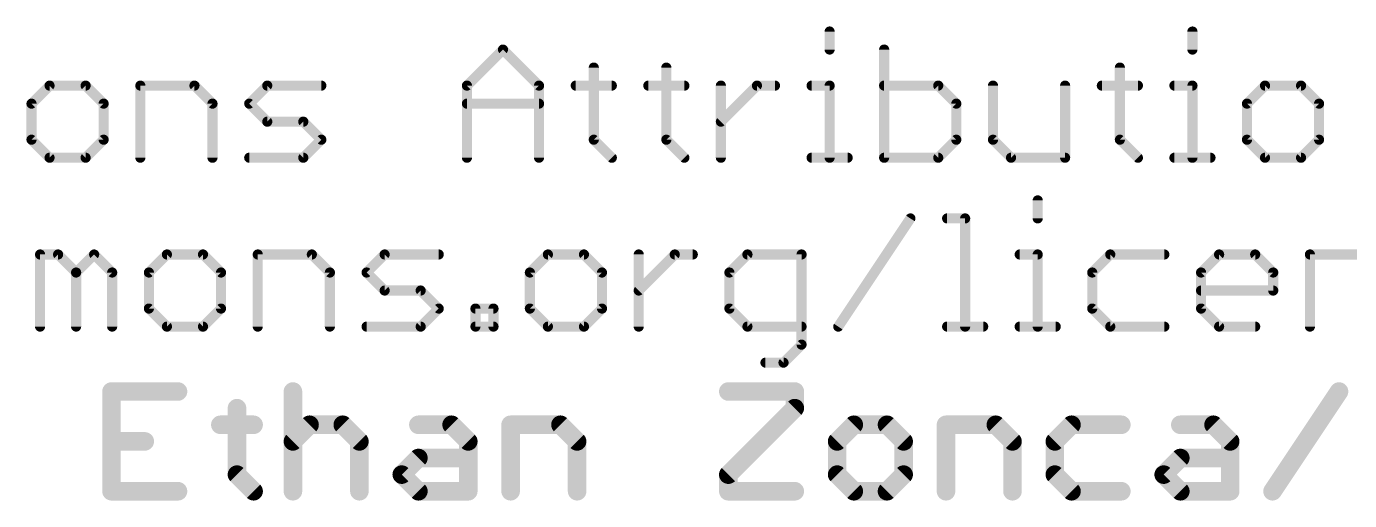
# Model space of a CAD drawing. Extents: x -9 to 98, y -32 to 31.
# Drawn here: x 40.77 to 60.67, y -31.75 to -24.62 of the extents above; entities that cross this region are included whole.
import ezdxf

# ---------------------------------------------------------------- set-up
doc = ezdxf.new("R2010")
doc.units = 0
doc.layers.add('51', color=53, linetype='CONTINUOUS')

msp = doc.modelspace()

# ---------------------------------------------------------------- linework, layer by layer
at = {"layer": '51'}
for points, const_width in [([(52.8507, -24.6956), (52.8507, -24.9668)], 0.1524), ([(58.3079, -24.6956), (58.3079, -24.9668)], 0.1524), ([(47.3952, -25.5091), (47.9376, -24.9668)], 0.1524), ([(47.9376, -24.9668), (48.4799, -25.5091)], 0.1524), ([(53.671, -24.9668), (53.671, -26.5938)], 0.1524), ([(49.3036, -25.238), (49.3036, -26.3226)], 0.1524), ([(50.395, -25.238), (50.395, -26.3226)], 0.1524), ([(57.2165, -25.238), (57.2165, -26.3226)], 0.1524), ([(41.1178, -25.5091), (40.8466, -25.7803)], 0.1524), ([(41.6601, -25.5091), (41.1178, -25.5091)], 0.1524), ([(41.9313, -25.7803), (41.6601, -25.5091)], 0.1524), ([(42.4838, -26.5938), (42.4838, -25.5091)], 0.1524), ([(42.4838, -25.5091), (43.2973, -25.5091)], 0.1524), ([(43.2973, -25.5091), (43.5684, -25.7803)], 0.1524), ([(44.1209, -25.7803), (44.3921, -25.5091)], 0.1524), ([(44.3921, -25.5091), (45.2056, -25.5091)], 0.1524), ([(47.3952, -26.5938), (47.3952, -25.5091)], 0.1524), ([(48.4799, -25.5091), (48.4799, -26.5938)], 0.1524), ([(49.0324, -25.5091), (49.5747, -25.5091)], 0.1524), ([(50.1238, -25.5091), (50.6662, -25.5091)], 0.1524), ([(51.2153, -26.5938), (51.2153, -25.5091)], 0.1524), ([(51.2153, -26.0515), (51.7576, -25.5091)], 0.1524), ([(51.7576, -25.5091), (52.0288, -25.5091)], 0.1524), ([(52.5796, -25.5091), (52.8507, -25.5091)], 0.1524), ([(52.8507, -25.5091), (52.8507, -26.5938)], 0.1524), ([(54.4845, -25.5091), (53.671, -25.5091)], 0.1524), ([(54.7557, -25.7803), (54.4845, -25.5091)], 0.1524), ([(55.3082, -25.5091), (55.3082, -26.3226)], 0.1524), ([(56.3928, -26.5938), (56.3928, -25.5091)], 0.1524), ([(56.9453, -25.5091), (57.4876, -25.5091)], 0.1524), ([(58.0367, -25.5091), (58.3079, -25.5091)], 0.1524), ([(58.3079, -25.5091), (58.3079, -26.5938)], 0.1524), ([(59.3993, -25.5091), (59.1282, -25.7803)], 0.1524), ([(59.9417, -25.5091), (59.3993, -25.5091)], 0.1524), ([(60.2128, -25.7803), (59.9417, -25.5091)], 0.1524), ([(40.8466, -25.7803), (40.8466, -26.3226)], 0.1524), ([(41.9313, -26.3226), (41.9313, -25.7803)], 0.1524), ([(43.5684, -25.7803), (43.5684, -26.5938)], 0.1524), ([(44.3921, -26.0515), (44.1209, -25.7803)], 0.1524), ([(47.3952, -25.7803), (48.4799, -25.7803)], 0.1524), ([(54.7557, -26.3226), (54.7557, -25.7803)], 0.1524), ([(59.1282, -25.7803), (59.1282, -26.3226)], 0.1524), ([(60.2128, -26.3226), (60.2128, -25.7803)], 0.1524), ([(44.9344, -26.0515), (44.3921, -26.0515)], 0.1524), ([(45.2056, -26.3226), (44.9344, -26.0515)], 0.1524), ([(40.8466, -26.3226), (41.1178, -26.5938)], 0.1524), ([(41.6601, -26.5938), (41.9313, -26.3226)], 0.1524), ([(44.9344, -26.5938), (45.2056, -26.3226)], 0.1524), ([(49.3036, -26.3226), (49.5747, -26.5938)], 0.1524), ([(50.395, -26.3226), (50.6662, -26.5938)], 0.1524), ([(54.4845, -26.5938), (54.7557, -26.3226)], 0.1524), ([(55.3082, -26.3226), (55.5793, -26.5938)], 0.1524), ([(57.2165, -26.3226), (57.4876, -26.5938)], 0.1524), ([(59.1282, -26.3226), (59.3993, -26.5938)], 0.1524), ([(59.9417, -26.5938), (60.2128, -26.3226)], 0.1524), ([(41.1178, -26.5938), (41.6601, -26.5938)], 0.1524), ([(44.1209, -26.5938), (44.9344, -26.5938)], 0.1524), ([(52.5796, -26.5938), (53.1219, -26.5938)], 0.1524), ([(53.671, -26.5938), (54.4845, -26.5938)], 0.1524), ([(55.5793, -26.5938), (56.3928, -26.5938)], 0.1524), ([(58.0367, -26.5938), (58.5791, -26.5938)], 0.1524), ([(59.3993, -26.5938), (59.9417, -26.5938)], 0.1524), ([(55.9806, -27.2356), (55.9806, -27.5068)], 0.1524), ([(52.9808, -29.1338), (54.0655, -27.5068)], 0.1524), ([(54.618, -27.5068), (54.8891, -27.5068)], 0.1524), ([(54.8891, -27.5068), (54.8891, -29.1338)], 0.1524), ([(40.975, -29.1338), (40.975, -28.0491)], 0.1524), ([(40.975, -28.0491), (41.2462, -28.0491)], 0.1524), ([(41.2462, -28.0491), (41.5173, -28.3203)], 0.1524), ([(41.5173, -28.3203), (41.7885, -28.0491)], 0.1524), ([(41.7885, -28.0491), (42.0597, -28.3203)], 0.1524), ([(42.8833, -28.0491), (42.6122, -28.3203)], 0.1524), ([(43.4257, -28.0491), (42.8833, -28.0491)], 0.1524), ([(43.6968, -28.3203), (43.4257, -28.0491)], 0.1524), ([(44.2493, -29.1338), (44.2493, -28.0491)], 0.1524), ([(44.2493, -28.0491), (45.0628, -28.0491)], 0.1524), ([(45.0628, -28.0491), (45.334, -28.3203)], 0.1524), ([(45.8865, -28.3203), (46.1576, -28.0491)], 0.1524), ([(46.1576, -28.0491), (46.9711, -28.0491)], 0.1524), ([(48.6134, -28.0491), (48.3422, -28.3203)], 0.1524), ([(49.1557, -28.0491), (48.6134, -28.0491)], 0.1524), ([(49.4269, -28.3203), (49.1557, -28.0491)], 0.1524), ([(49.9794, -29.1338), (49.9794, -28.0491)], 0.1524), ([(49.9794, -28.5915), (50.5217, -28.0491)], 0.1524), ([(50.5217, -28.0491), (50.7929, -28.0491)], 0.1524), ([(51.6148, -28.0491), (51.3437, -28.3203)], 0.1524), ([(52.4283, -28.0491), (51.6148, -28.0491)], 0.1524), ([(52.4283, -29.405), (52.4283, -28.0491)], 0.1524), ([(55.7094, -28.0491), (55.9806, -28.0491)], 0.1524), ([(55.9806, -28.0491), (55.9806, -29.1338)], 0.1524), ([(57.072, -28.0491), (56.8009, -28.3203)], 0.1524), ([(57.8855, -28.0491), (57.072, -28.0491)], 0.1524), ([(58.438, -28.3203), (58.7092, -28.0491)], 0.1524), ([(58.7092, -28.0491), (59.2515, -28.0491)], 0.1524), ([(59.2515, -28.0491), (59.5227, -28.3203)], 0.1524), ([(60.0752, -29.1338), (60.0752, -28.0491)], 0.1524), ([(60.0752, -28.0491), (60.8887, -28.0491)], 0.1524), ([(41.5173, -28.3203), (41.5173, -29.1338)], 0.1524), ([(42.0597, -28.3203), (42.0597, -29.1338)], 0.1524), ([(42.6122, -28.3203), (42.6122, -28.8626)], 0.1524), ([(43.6968, -28.8626), (43.6968, -28.3203)], 0.1524), ([(45.334, -28.3203), (45.334, -29.1338)], 0.1524), ([(46.1576, -28.5915), (45.8865, -28.3203)], 0.1524), ([(48.3422, -28.3203), (48.3422, -28.8626)], 0.1524), ([(49.4269, -28.8626), (49.4269, -28.3203)], 0.1524), ([(51.3437, -28.3203), (51.3437, -28.8626)], 0.1524), ([(56.8009, -28.3203), (56.8009, -28.8626)], 0.1524), ([(58.438, -28.8626), (58.438, -28.3203)], 0.1524), ([(59.5227, -28.3203), (59.5227, -28.5915)], 0.1524), ([(46.7, -28.5915), (46.1576, -28.5915)], 0.1524), ([(46.9711, -28.8626), (46.7, -28.5915)], 0.1524), ([(59.5227, -28.5915), (58.438, -28.5915)], 0.1524), ([(42.6122, -28.8626), (42.8833, -29.1338)], 0.1524), ([(43.4257, -29.1338), (43.6968, -28.8626)], 0.1524), ([(46.7, -29.1338), (46.9711, -28.8626)], 0.1524), ([(47.5236, -29.1338), (47.5236, -28.8626)], 0.1524), ([(47.5236, -28.8626), (47.7948, -28.8626)], 0.1524), ([(47.7948, -28.8626), (47.7948, -29.1338)], 0.1524), ([(48.3422, -28.8626), (48.6134, -29.1338)], 0.1524), ([(49.1557, -29.1338), (49.4269, -28.8626)], 0.1524), ([(51.3437, -28.8626), (51.6148, -29.1338)], 0.1524), ([(56.8009, -28.8626), (57.072, -29.1338)], 0.1524), ([(58.7092, -29.1338), (58.438, -28.8626)], 0.1524), ([(42.8833, -29.1338), (43.4257, -29.1338)], 0.1524), ([(45.8865, -29.1338), (46.7, -29.1338)], 0.1524), ([(47.7948, -29.1338), (47.5236, -29.1338)], 0.1524), ([(48.6134, -29.1338), (49.1557, -29.1338)], 0.1524), ([(51.6148, -29.1338), (52.4283, -29.1338)], 0.1524), ([(54.618, -29.1338), (55.1603, -29.1338)], 0.1524), ([(55.7094, -29.1338), (56.2517, -29.1338)], 0.1524), ([(57.072, -29.1338), (57.8855, -29.1338)], 0.1524), ([(59.2515, -29.1338), (58.7092, -29.1338)], 0.1524), ([(52.1572, -29.6761), (52.4283, -29.405)], 0.1524), ([(51.886, -29.6761), (52.1572, -29.6761)], 0.1524), ([(43.0496, -30.1104), (42.0497, -30.1104)], 0.2794), ([(42.0497, -30.1104), (42.0497, -31.6103)], 0.2794), ([(44.7783, -30.1104), (44.7783, -31.6103)], 0.2794), ([(51.3269, -30.1104), (52.3268, -30.1104)], 0.2794), ([(52.3268, -30.1104), (52.3268, -30.3604)], 0.2794), ([(59.5127, -31.6103), (60.5126, -30.1104)], 0.2794), ([(43.9368, -30.3604), (43.9368, -31.3603)], 0.2794), ([(52.3268, -30.3604), (51.3269, -31.3603)], 0.2794), ([(43.6869, -30.6104), (44.1868, -30.6104)], 0.2794), ([(44.7783, -30.8604), (45.0283, -30.6104)], 0.2794), ([(45.0283, -30.6104), (45.5282, -30.6104)], 0.2794), ([(45.5282, -30.6104), (45.7782, -30.8604)], 0.2794), ([(46.6654, -30.6104), (47.1654, -30.6104)], 0.2794), ([(47.1654, -30.6104), (47.4154, -30.8604)], 0.2794), ([(48.0526, -31.6103), (48.0526, -30.6104)], 0.2794), ([(48.0526, -30.6104), (48.8025, -30.6104)], 0.2794), ([(48.8025, -30.6104), (49.0525, -30.8604)], 0.2794), ([(53.2141, -30.6104), (52.9641, -30.8604)], 0.2794), ([(53.714, -30.6104), (53.2141, -30.6104)], 0.2794), ([(53.964, -30.8604), (53.714, -30.6104)], 0.2794), ([(54.6012, -31.6103), (54.6012, -30.6104)], 0.2794), ([(54.6012, -30.6104), (55.3512, -30.6104)], 0.2794), ([(55.3512, -30.6104), (55.6012, -30.8604)], 0.2794), ([(56.4884, -30.6104), (56.2384, -30.8604)], 0.2794), ([(57.2383, -30.6104), (56.4884, -30.6104)], 0.2794), ([(58.1255, -30.6104), (58.6255, -30.6104)], 0.2794), ([(58.6255, -30.6104), (58.8755, -30.8604)], 0.2794), ([(42.0497, -30.8604), (42.5497, -30.8604)], 0.2794), ([(45.7782, -30.8604), (45.7782, -31.6103)], 0.2794), ([(47.4154, -30.8604), (47.4154, -31.6103)], 0.2794), ([(49.0525, -30.8604), (49.0525, -31.6103)], 0.2794), ([(52.9641, -30.8604), (52.9641, -31.3603)], 0.2794), ([(53.964, -31.3603), (53.964, -30.8604)], 0.2794), ([(55.6012, -30.8604), (55.6012, -31.6103)], 0.2794), ([(56.2384, -30.8604), (56.2384, -31.3603)], 0.2794), ([(58.8755, -30.8604), (58.8755, -31.6103)], 0.2794), ([(46.4154, -31.3603), (46.6654, -31.1103)], 0.2794), ([(46.6654, -31.1103), (47.4154, -31.1103)], 0.2794), ([(57.8755, -31.3603), (58.1255, -31.1103)], 0.2794), ([(58.1255, -31.1103), (58.8755, -31.1103)], 0.2794), ([(43.9368, -31.3603), (44.1868, -31.6103)], 0.2794), ([(46.6654, -31.6103), (46.4154, -31.3603)], 0.2794), ([(51.3269, -31.3603), (51.3269, -31.6103)], 0.2794), ([(52.9641, -31.3603), (53.2141, -31.6103)], 0.2794), ([(53.714, -31.6103), (53.964, -31.3603)], 0.2794), ([(56.2384, -31.3603), (56.4884, -31.6103)], 0.2794), ([(58.1255, -31.6103), (57.8755, -31.3603)], 0.2794), ([(42.0497, -31.6103), (43.0496, -31.6103)], 0.2794), ([(47.4154, -31.6103), (46.6654, -31.6103)], 0.2794), ([(51.3269, -31.6103), (52.3268, -31.6103)], 0.2794), ([(53.2141, -31.6103), (53.714, -31.6103)], 0.2794), ([(56.4884, -31.6103), (57.2383, -31.6103)], 0.2794), ([(58.8755, -31.6103), (58.1255, -31.6103)], 0.2794)]:
    msp.add_lwpolyline(points, dxfattribs=dict(at, const_width=const_width))
for points, const_width in [([(52.8888, -24.6956, 1), (52.8126, -24.6956)], 0.0762), ([(58.346, -24.6956, 1), (58.2698, -24.6956)], 0.0762), ([(47.9645, -24.9399, 1), (47.9106, -24.9938)], 0.0762), ([(47.9645, -24.9938, 1), (47.9106, -24.9399)], 0.0762), ([(52.8126, -24.9668, 1), (52.8888, -24.9668)], 0.0762), ([(53.7091, -24.9668, 1), (53.6329, -24.9668)], 0.0762), ([(58.2698, -24.9668, 1), (58.346, -24.9668)], 0.0762), ([(49.3417, -25.238, 1), (49.2655, -25.238)], 0.0762), ([(50.4331, -25.238, 1), (50.3569, -25.238)], 0.0762), ([(57.2546, -25.238, 1), (57.1784, -25.238)], 0.0762), ([(41.1178, -25.471, 1), (41.1178, -25.5472)], 0.0762), ([(41.1447, -25.5361, 1), (41.0908, -25.4822)], 0.0762), ([(41.687, -25.4822, 1), (41.6332, -25.5361)], 0.0762), ([(41.6601, -25.5472, 1), (41.6601, -25.471)], 0.0762), ([(42.5219, -25.5091, 1), (42.4457, -25.5091)], 0.0762), ([(42.4838, -25.471, 1), (42.4838, -25.5472)], 0.0762), ([(43.3242, -25.4822, 1), (43.2703, -25.5361)], 0.0762), ([(43.2973, -25.5472, 1), (43.2973, -25.471)], 0.0762), ([(44.3921, -25.471, 1), (44.3921, -25.5472)], 0.0762), ([(44.419, -25.5361, 1), (44.3651, -25.4822)], 0.0762), ([(45.2056, -25.5472, 1), (45.2056, -25.471)], 0.0762), ([(47.4333, -25.5091, 1), (47.3571, -25.5091)], 0.0762), ([(47.3683, -25.4822, 1), (47.4222, -25.5361)], 0.0762), ([(48.518, -25.5091, 1), (48.4418, -25.5091)], 0.0762), ([(48.4529, -25.5361, 1), (48.5068, -25.4822)], 0.0762), ([(49.0324, -25.471, 1), (49.0324, -25.5472)], 0.0762), ([(49.5747, -25.5472, 1), (49.5747, -25.471)], 0.0762), ([(50.1238, -25.471, 1), (50.1238, -25.5472)], 0.0762), ([(50.6662, -25.5472, 1), (50.6662, -25.471)], 0.0762), ([(51.2534, -25.5091, 1), (51.1772, -25.5091)], 0.0762), ([(51.7576, -25.471, 1), (51.7576, -25.5472)], 0.0762), ([(51.7845, -25.5361, 1), (51.7306, -25.4822)], 0.0762), ([(52.0288, -25.5472, 1), (52.0288, -25.471)], 0.0762), ([(52.5796, -25.471, 1), (52.5796, -25.5472)], 0.0762), ([(52.8888, -25.5091, 1), (52.8126, -25.5091)], 0.0762), ([(52.8507, -25.5472, 1), (52.8507, -25.471)], 0.0762), ([(53.671, -25.471, 1), (53.671, -25.5472)], 0.0762), ([(54.5114, -25.4822, 1), (54.4575, -25.5361)], 0.0762), ([(54.4845, -25.5472, 1), (54.4845, -25.471)], 0.0762), ([(55.3463, -25.5091, 1), (55.2701, -25.5091)], 0.0762), ([(56.4309, -25.5091, 1), (56.3547, -25.5091)], 0.0762), ([(56.9453, -25.471, 1), (56.9453, -25.5472)], 0.0762), ([(57.4876, -25.5472, 1), (57.4876, -25.471)], 0.0762), ([(58.0367, -25.471, 1), (58.0367, -25.5472)], 0.0762), ([(58.346, -25.5091, 1), (58.2698, -25.5091)], 0.0762), ([(58.3079, -25.5472, 1), (58.3079, -25.471)], 0.0762), ([(59.3993, -25.471, 1), (59.3993, -25.5472)], 0.0762), ([(59.4263, -25.5361, 1), (59.3724, -25.4822)], 0.0762), ([(59.9686, -25.4822, 1), (59.9147, -25.5361)], 0.0762), ([(59.9417, -25.5472, 1), (59.9417, -25.471)], 0.0762), ([(40.8847, -25.7803, 1), (40.8085, -25.7803)], 0.0762), ([(40.8197, -25.7534, 1), (40.8735, -25.8072)], 0.0762), ([(41.9694, -25.7803, 1), (41.8932, -25.7803)], 0.0762), ([(41.9043, -25.8072, 1), (41.9582, -25.7534)], 0.0762), ([(43.6065, -25.7803, 1), (43.5303, -25.7803)], 0.0762), ([(43.5415, -25.8072, 1), (43.5954, -25.7534)], 0.0762), ([(44.1479, -25.7534, 1), (44.094, -25.8072)], 0.0762), ([(44.094, -25.7534, 1), (44.1479, -25.8072)], 0.0762), ([(47.3952, -25.7422, 1), (47.3952, -25.8184)], 0.0762), ([(48.4799, -25.8184, 1), (48.4799, -25.7422)], 0.0762), ([(54.7938, -25.7803, 1), (54.7176, -25.7803)], 0.0762), ([(54.7287, -25.8072, 1), (54.7826, -25.7534)], 0.0762), ([(59.1663, -25.7803, 1), (59.0901, -25.7803)], 0.0762), ([(59.1012, -25.7534, 1), (59.1551, -25.8072)], 0.0762), ([(60.2509, -25.7803, 1), (60.1747, -25.7803)], 0.0762), ([(60.1859, -25.8072, 1), (60.2398, -25.7534)], 0.0762), ([(44.3921, -26.0134, 1), (44.3921, -26.0896)], 0.0762), ([(44.3651, -26.0784, 1), (44.419, -26.0245)], 0.0762), ([(44.9614, -26.0245, 1), (44.9075, -26.0784)], 0.0762), ([(44.9344, -26.0896, 1), (44.9344, -26.0134)], 0.0762), ([(51.1883, -26.0245, 1), (51.2422, -26.0784)], 0.0762), ([(40.8735, -26.2957, 1), (40.8197, -26.3496)], 0.0762), ([(41.9582, -26.3496, 1), (41.9043, -26.2957)], 0.0762), ([(45.2325, -26.3496, 1), (45.1786, -26.2957)], 0.0762), ([(45.1786, -26.3496, 1), (45.2325, -26.2957)], 0.0762), ([(49.3305, -26.2957, 1), (49.2766, -26.3496)], 0.0762), ([(50.4219, -26.2957, 1), (50.368, -26.3496)], 0.0762), ([(54.7826, -26.3496, 1), (54.7287, -26.2957)], 0.0762), ([(55.3351, -26.2957, 1), (55.2812, -26.3496)], 0.0762), ([(57.2434, -26.2957, 1), (57.1895, -26.3496)], 0.0762), ([(59.1551, -26.2957, 1), (59.1012, -26.3496)], 0.0762), ([(60.2398, -26.3496, 1), (60.1859, -26.2957)], 0.0762), ([(40.8085, -26.3226, 1), (40.8847, -26.3226)], 0.0762), ([(41.8932, -26.3226, 1), (41.9694, -26.3226)], 0.0762), ([(49.2655, -26.3226, 1), (49.3417, -26.3226)], 0.0762), ([(50.3569, -26.3226, 1), (50.4331, -26.3226)], 0.0762), ([(54.7176, -26.3226, 1), (54.7938, -26.3226)], 0.0762), ([(55.2701, -26.3226, 1), (55.3463, -26.3226)], 0.0762), ([(57.1784, -26.3226, 1), (57.2546, -26.3226)], 0.0762), ([(59.0901, -26.3226, 1), (59.1663, -26.3226)], 0.0762), ([(60.1747, -26.3226, 1), (60.2509, -26.3226)], 0.0762), ([(41.1178, -26.5557, 1), (41.1178, -26.6319)], 0.0762), ([(41.0908, -26.6207, 1), (41.1447, -26.5669)], 0.0762), ([(41.6332, -26.5669, 1), (41.687, -26.6207)], 0.0762), ([(41.6601, -26.6319, 1), (41.6601, -26.5557)], 0.0762), ([(42.4457, -26.5938, 1), (42.5219, -26.5938)], 0.0762), ([(43.5303, -26.5938, 1), (43.6065, -26.5938)], 0.0762), ([(44.1209, -26.5557, 1), (44.1209, -26.6319)], 0.0762), ([(44.9075, -26.5669, 1), (44.9614, -26.6207)], 0.0762), ([(44.9344, -26.6319, 1), (44.9344, -26.5557)], 0.0762), ([(47.3571, -26.5938, 1), (47.4333, -26.5938)], 0.0762), ([(48.4418, -26.5938, 1), (48.518, -26.5938)], 0.0762), ([(49.5478, -26.6207, 1), (49.6017, -26.5669)], 0.0762), ([(50.6392, -26.6207, 1), (50.6931, -26.5669)], 0.0762), ([(51.1772, -26.5938, 1), (51.2534, -26.5938)], 0.0762), ([(52.5796, -26.5557, 1), (52.5796, -26.6319)], 0.0762), ([(52.8126, -26.5938, 1), (52.8888, -26.5938)], 0.0762), ([(53.1219, -26.6319, 1), (53.1219, -26.5557)], 0.0762), ([(53.671, -26.5557, 1), (53.671, -26.6319)], 0.0762), ([(53.6329, -26.5938, 1), (53.7091, -26.5938)], 0.0762), ([(54.4576, -26.5669, 1), (54.5114, -26.6207)], 0.0762), ([(54.4845, -26.6319, 1), (54.4845, -26.5557)], 0.0762), ([(55.5793, -26.5557, 1), (55.5793, -26.6319)], 0.0762), ([(55.5524, -26.6207, 1), (55.6063, -26.5669)], 0.0762), ([(56.3547, -26.5938, 1), (56.4309, -26.5938)], 0.0762), ([(56.3928, -26.6319, 1), (56.3928, -26.5557)], 0.0762), ([(57.4607, -26.6207, 1), (57.5146, -26.5669)], 0.0762), ([(58.0367, -26.5557, 1), (58.0367, -26.6319)], 0.0762), ([(58.2698, -26.5938, 1), (58.346, -26.5938)], 0.0762), ([(58.5791, -26.6319, 1), (58.5791, -26.5557)], 0.0762), ([(59.3993, -26.5557, 1), (59.3993, -26.6319)], 0.0762), ([(59.3724, -26.6207, 1), (59.4263, -26.5669)], 0.0762), ([(59.9147, -26.5669, 1), (59.9686, -26.6207)], 0.0762), ([(59.9417, -26.6319, 1), (59.9417, -26.5557)], 0.0762), ([(56.0187, -27.2356, 1), (55.9425, -27.2356)], 0.0762), ([(54.0972, -27.5279, 1), (54.0338, -27.4857)], 0.0762), ([(54.618, -27.4687, 1), (54.618, -27.5449)], 0.0762), ([(54.9272, -27.5068, 1), (54.851, -27.5068)], 0.0762), ([(54.8891, -27.5449, 1), (54.8891, -27.4687)], 0.0762), ([(55.9425, -27.5068, 1), (56.0187, -27.5068)], 0.0762), ([(41.0131, -28.0491, 1), (40.9369, -28.0491)], 0.0762), ([(40.975, -28.011, 1), (40.975, -28.0872)], 0.0762), ([(41.2731, -28.0222, 1), (41.2192, -28.0761)], 0.0762), ([(41.2462, -28.0872, 1), (41.2462, -28.011)], 0.0762), ([(41.8154, -28.0222, 1), (41.7616, -28.0761)], 0.0762), ([(41.8154, -28.0761, 1), (41.7616, -28.0222)], 0.0762), ([(42.8833, -28.011, 1), (42.8833, -28.0872)], 0.0762), ([(42.9103, -28.0761, 1), (42.8564, -28.0222)], 0.0762), ([(43.4526, -28.0222, 1), (43.3987, -28.0761)], 0.0762), ([(43.4257, -28.0872, 1), (43.4257, -28.011)], 0.0762), ([(44.2874, -28.0491, 1), (44.2112, -28.0491)], 0.0762), ([(44.2493, -28.011, 1), (44.2493, -28.0872)], 0.0762), ([(45.0898, -28.0222, 1), (45.0359, -28.0761)], 0.0762), ([(45.0628, -28.0872, 1), (45.0628, -28.011)], 0.0762), ([(46.1576, -28.011, 1), (46.1576, -28.0872)], 0.0762), ([(46.1846, -28.0761, 1), (46.1307, -28.0222)], 0.0762), ([(46.9711, -28.0872, 1), (46.9711, -28.011)], 0.0762), ([(48.6134, -28.011, 1), (48.6134, -28.0872)], 0.0762), ([(48.6403, -28.0761, 1), (48.5864, -28.0222)], 0.0762), ([(49.1827, -28.0222, 1), (49.1288, -28.0761)], 0.0762), ([(49.1557, -28.0872, 1), (49.1557, -28.011)], 0.0762), ([(50.0175, -28.0491, 1), (49.9413, -28.0491)], 0.0762), ([(50.5217, -28.011, 1), (50.5217, -28.0872)], 0.0762), ([(50.5486, -28.0761, 1), (50.4948, -28.0222)], 0.0762), ([(50.7929, -28.0872, 1), (50.7929, -28.011)], 0.0762), ([(51.6148, -28.011, 1), (51.6148, -28.0872)], 0.0762), ([(51.6418, -28.0761, 1), (51.5879, -28.0222)], 0.0762), ([(52.4664, -28.0491, 1), (52.3902, -28.0491)], 0.0762), ([(52.4283, -28.0872, 1), (52.4283, -28.011)], 0.0762), ([(55.7094, -28.011, 1), (55.7094, -28.0872)], 0.0762), ([(56.0187, -28.0491, 1), (55.9425, -28.0491)], 0.0762), ([(55.9806, -28.0872, 1), (55.9806, -28.011)], 0.0762), ([(57.072, -28.011, 1), (57.072, -28.0872)], 0.0762), ([(57.099, -28.0761, 1), (57.0451, -28.0222)], 0.0762), ([(57.8855, -28.0872, 1), (57.8855, -28.011)], 0.0762), ([(58.7092, -28.011, 1), (58.7092, -28.0872)], 0.0762), ([(58.7361, -28.0761, 1), (58.6822, -28.0222)], 0.0762), ([(59.2784, -28.0222, 1), (59.2246, -28.0761)], 0.0762), ([(59.2515, -28.0872, 1), (59.2515, -28.011)], 0.0762), ([(60.1133, -28.0491, 1), (60.0371, -28.0491)], 0.0762), ([(60.0752, -28.011, 1), (60.0752, -28.0872)], 0.0762), ([(41.5554, -28.3203, 1), (41.4792, -28.3203)], 0.0762), ([(41.4904, -28.2934, 1), (41.5443, -28.3472)], 0.0762), ([(41.4904, -28.3472, 1), (41.5443, -28.2934)], 0.0762), ([(42.0978, -28.3203, 1), (42.0216, -28.3203)], 0.0762), ([(42.0327, -28.3472, 1), (42.0866, -28.2934)], 0.0762), ([(42.6503, -28.3203, 1), (42.5741, -28.3203)], 0.0762), ([(42.5852, -28.2934, 1), (42.6391, -28.3472)], 0.0762), ([(43.7349, -28.3203, 1), (43.6587, -28.3203)], 0.0762), ([(43.6699, -28.3472, 1), (43.7238, -28.2934)], 0.0762), ([(45.3721, -28.3203, 1), (45.2959, -28.3203)], 0.0762), ([(45.307, -28.3472, 1), (45.3609, -28.2934)], 0.0762), ([(45.9134, -28.2934, 1), (45.8595, -28.3472)], 0.0762), ([(45.8595, -28.2934, 1), (45.9134, -28.3472)], 0.0762), ([(48.3803, -28.3203, 1), (48.3041, -28.3203)], 0.0762), ([(48.3153, -28.2934, 1), (48.3692, -28.3472)], 0.0762), ([(49.465, -28.3203, 1), (49.3888, -28.3203)], 0.0762), ([(49.3999, -28.3472, 1), (49.4538, -28.2934)], 0.0762), ([(51.3818, -28.3203, 1), (51.3056, -28.3203)], 0.0762), ([(51.3167, -28.2934, 1), (51.3706, -28.3472)], 0.0762), ([(56.839, -28.3203, 1), (56.7628, -28.3203)], 0.0762), ([(56.7739, -28.2934, 1), (56.8278, -28.3472)], 0.0762), ([(58.4761, -28.3203, 1), (58.3999, -28.3203)], 0.0762), ([(58.4111, -28.2934, 1), (58.465, -28.3472)], 0.0762), ([(59.5608, -28.3203, 1), (59.4846, -28.3203)], 0.0762), ([(59.4957, -28.3472, 1), (59.5496, -28.2934)], 0.0762), ([(46.1576, -28.5534, 1), (46.1576, -28.6296)], 0.0762), ([(46.1307, -28.6184, 1), (46.1846, -28.5645)], 0.0762), ([(46.7269, -28.5645, 1), (46.673, -28.6184)], 0.0762), ([(46.7, -28.6296, 1), (46.7, -28.5534)], 0.0762), ([(49.9524, -28.5645, 1), (50.0063, -28.6184)], 0.0762), ([(58.438, -28.5534, 1), (58.438, -28.6296)], 0.0762), ([(59.4846, -28.5915, 1), (59.5608, -28.5915)], 0.0762), ([(59.5227, -28.6296, 1), (59.5227, -28.5534)], 0.0762), ([(42.6391, -28.8357, 1), (42.5852, -28.8896)], 0.0762), ([(42.5741, -28.8626, 1), (42.6503, -28.8626)], 0.0762), ([(43.6587, -28.8626, 1), (43.7349, -28.8626)], 0.0762), ([(43.7238, -28.8896, 1), (43.6699, -28.8357)], 0.0762), ([(46.9981, -28.8896, 1), (46.9442, -28.8357)], 0.0762), ([(46.9442, -28.8896, 1), (46.9981, -28.8357)], 0.0762), ([(47.5617, -28.8626, 1), (47.4855, -28.8626)], 0.0762), ([(47.5236, -28.8245, 1), (47.5236, -28.9007)], 0.0762), ([(47.8329, -28.8626, 1), (47.7567, -28.8626)], 0.0762), ([(47.7948, -28.9007, 1), (47.7948, -28.8245)], 0.0762), ([(48.3692, -28.8357, 1), (48.3153, -28.8896)], 0.0762), ([(48.3041, -28.8626, 1), (48.3803, -28.8626)], 0.0762), ([(49.3888, -28.8626, 1), (49.465, -28.8626)], 0.0762), ([(49.4538, -28.8896, 1), (49.3999, -28.8357)], 0.0762), ([(51.3706, -28.8357, 1), (51.3167, -28.8896)], 0.0762), ([(51.3056, -28.8626, 1), (51.3818, -28.8626)], 0.0762), ([(56.8278, -28.8357, 1), (56.7739, -28.8896)], 0.0762), ([(56.7628, -28.8626, 1), (56.839, -28.8626)], 0.0762), ([(58.465, -28.8357, 1), (58.4111, -28.8896)], 0.0762), ([(58.3999, -28.8626, 1), (58.4761, -28.8626)], 0.0762), ([(40.9369, -29.1338, 1), (41.0131, -29.1338)], 0.0762), ([(41.4792, -29.1338, 1), (41.5554, -29.1338)], 0.0762), ([(42.0216, -29.1338, 1), (42.0978, -29.1338)], 0.0762), ([(42.8833, -29.0957, 1), (42.8833, -29.1719)], 0.0762), ([(42.8564, -29.1607, 1), (42.9103, -29.1069)], 0.0762), ([(43.3987, -29.1069, 1), (43.4526, -29.1607)], 0.0762), ([(43.4257, -29.1719, 1), (43.4257, -29.0957)], 0.0762), ([(44.2112, -29.1338, 1), (44.2874, -29.1338)], 0.0762), ([(45.2959, -29.1338, 1), (45.3721, -29.1338)], 0.0762), ([(45.8865, -29.0957, 1), (45.8865, -29.1719)], 0.0762), ([(46.673, -29.1069, 1), (46.7269, -29.1607)], 0.0762), ([(46.7, -29.1719, 1), (46.7, -29.0957)], 0.0762), ([(47.5236, -29.0957, 1), (47.5236, -29.1719)], 0.0762), ([(47.4855, -29.1338, 1), (47.5617, -29.1338)], 0.0762), ([(47.7567, -29.1338, 1), (47.8329, -29.1338)], 0.0762), ([(47.7948, -29.1719, 1), (47.7948, -29.0957)], 0.0762), ([(48.6134, -29.0957, 1), (48.6134, -29.1719)], 0.0762), ([(48.5864, -29.1607, 1), (48.6403, -29.1069)], 0.0762), ([(49.1288, -29.1069, 1), (49.1826, -29.1607)], 0.0762), ([(49.1557, -29.1719, 1), (49.1557, -29.0957)], 0.0762), ([(49.9413, -29.1338, 1), (50.0175, -29.1338)], 0.0762), ([(51.6148, -29.0957, 1), (51.6148, -29.1719)], 0.0762), ([(51.5879, -29.1607, 1), (51.6418, -29.1069)], 0.0762), ([(52.4283, -29.1719, 1), (52.4283, -29.0957)], 0.0762), ([(52.9491, -29.1127, 1), (53.0125, -29.1549)], 0.0762), ([(54.618, -29.0957, 1), (54.618, -29.1719)], 0.0762), ([(54.851, -29.1338, 1), (54.9272, -29.1338)], 0.0762), ([(55.1603, -29.1719, 1), (55.1603, -29.0957)], 0.0762), ([(55.7094, -29.0957, 1), (55.7094, -29.1719)], 0.0762), ([(55.9425, -29.1338, 1), (56.0187, -29.1338)], 0.0762), ([(56.2517, -29.1719, 1), (56.2517, -29.0957)], 0.0762), ([(57.072, -29.0957, 1), (57.072, -29.1719)], 0.0762), ([(57.0451, -29.1607, 1), (57.099, -29.1069)], 0.0762), ([(57.8855, -29.1719, 1), (57.8855, -29.0957)], 0.0762), ([(58.7092, -29.0957, 1), (58.7092, -29.1719)], 0.0762), ([(58.6822, -29.1607, 1), (58.7361, -29.1069)], 0.0762), ([(59.2515, -29.1719, 1), (59.2515, -29.0957)], 0.0762), ([(60.0371, -29.1338, 1), (60.1133, -29.1338)], 0.0762), ([(52.3902, -29.405, 1), (52.4664, -29.405)], 0.0762), ([(52.4553, -29.4319, 1), (52.4014, -29.378)], 0.0762), ([(51.886, -29.638, 1), (51.886, -29.7142)], 0.0762), ([(52.1302, -29.6492, 1), (52.1841, -29.7031)], 0.0762), ([(52.1572, -29.7142, 1), (52.1572, -29.638)], 0.0762), ([(42.1196, -30.1104, 1), (41.9798, -30.1104)], 0.1397), ([(42.0497, -30.0406, 1), (42.0497, -30.1803)], 0.1397), ([(43.0496, -30.1803, 1), (43.0496, -30.0406)], 0.1397), ([(44.8481, -30.1104, 1), (44.7084, -30.1104)], 0.1397), ([(51.3269, -30.0406, 1), (51.3269, -30.1803)], 0.1397), ([(52.3967, -30.1104, 1), (52.257, -30.1104)], 0.1397), ([(52.3268, -30.1803, 1), (52.3268, -30.0406)], 0.1397), ([(60.5707, -30.1492, 1), (60.4545, -30.0717)], 0.1397), ([(44.0067, -30.3604, 1), (43.867, -30.3604)], 0.1397), ([(52.3762, -30.4098, 1), (52.2774, -30.311)], 0.1397), ([(52.257, -30.3604, 1), (52.3967, -30.3604)], 0.1397), ([(43.6869, -30.5405, 1), (43.6869, -30.6802)], 0.1397), ([(44.1868, -30.6802, 1), (44.1868, -30.5405)], 0.1397), ([(45.0283, -30.5405, 1), (45.0283, -30.6802)], 0.1397), ([(45.0777, -30.6598, 1), (44.9789, -30.561)], 0.1397), ([(45.5776, -30.561, 1), (45.4788, -30.6598)], 0.1397), ([(45.5282, -30.6802, 1), (45.5282, -30.5405)], 0.1397), ([(46.6654, -30.5405, 1), (46.6654, -30.6802)], 0.1397), ([(47.2148, -30.561, 1), (47.116, -30.6598)], 0.1397), ([(47.1654, -30.6802, 1), (47.1654, -30.5405)], 0.1397), ([(48.1225, -30.6104, 1), (47.9828, -30.6104)], 0.1397), ([(48.0526, -30.5405, 1), (48.0526, -30.6802)], 0.1397), ([(48.8519, -30.561, 1), (48.7532, -30.6598)], 0.1397), ([(48.8025, -30.6802, 1), (48.8025, -30.5405)], 0.1397), ([(53.2141, -30.5405, 1), (53.2141, -30.6802)], 0.1397), ([(53.2634, -30.6598, 1), (53.1647, -30.561)], 0.1397), ([(53.7634, -30.561, 1), (53.6646, -30.6598)], 0.1397), ([(53.714, -30.6802, 1), (53.714, -30.5405)], 0.1397), ([(54.6711, -30.6104, 1), (54.5314, -30.6104)], 0.1397), ([(54.6012, -30.5405, 1), (54.6012, -30.6802)], 0.1397), ([(55.4006, -30.561, 1), (55.3018, -30.6598)], 0.1397), ([(55.3512, -30.6802, 1), (55.3512, -30.5405)], 0.1397), ([(56.4884, -30.5405, 1), (56.4884, -30.6802)], 0.1397), ([(56.5378, -30.6598, 1), (56.439, -30.561)], 0.1397), ([(57.2383, -30.6802, 1), (57.2383, -30.5405)], 0.1397), ([(58.1255, -30.5405, 1), (58.1255, -30.6802)], 0.1397), ([(58.6749, -30.561, 1), (58.5761, -30.6598)], 0.1397), ([(58.6255, -30.6802, 1), (58.6255, -30.5405)], 0.1397), ([(42.0497, -30.7905, 1), (42.0497, -30.9302)], 0.1397), ([(42.5497, -30.9302, 1), (42.5497, -30.7905)], 0.1397), ([(44.7289, -30.811, 1), (44.8277, -30.9098)], 0.1397), ([(45.8481, -30.8604, 1), (45.7084, -30.8604)], 0.1397), ([(45.7288, -30.9098, 1), (45.8276, -30.811)], 0.1397), ([(47.4852, -30.8604, 1), (47.3455, -30.8604)], 0.1397), ([(47.366, -30.9098, 1), (47.4648, -30.811)], 0.1397), ([(49.1224, -30.8604, 1), (48.9827, -30.8604)], 0.1397), ([(49.0031, -30.9098, 1), (49.1019, -30.811)], 0.1397), ([(53.0339, -30.8604, 1), (52.8942, -30.8604)], 0.1397), ([(52.9147, -30.811, 1), (53.0135, -30.9098)], 0.1397), ([(54.0338, -30.8604, 1), (53.8941, -30.8604)], 0.1397), ([(53.9146, -30.9098, 1), (54.0134, -30.811)], 0.1397), ([(55.671, -30.8604, 1), (55.5313, -30.8604)], 0.1397), ([(55.5518, -30.9098, 1), (55.6505, -30.811)], 0.1397), ([(56.3082, -30.8604, 1), (56.1685, -30.8604)], 0.1397), ([(56.189, -30.811, 1), (56.2878, -30.9098)], 0.1397), ([(58.9453, -30.8604, 1), (58.8056, -30.8604)], 0.1397), ([(58.8261, -30.9098, 1), (58.9249, -30.811)], 0.1397), ([(46.6654, -31.0405, 1), (46.6654, -31.1802)], 0.1397), ([(46.7148, -31.1597, 1), (46.616, -31.0609)], 0.1397), ([(47.4154, -31.1802, 1), (47.4154, -31.0405)], 0.1397), ([(58.1255, -31.0405, 1), (58.1255, -31.1802)], 0.1397), ([(58.1749, -31.1597, 1), (58.0761, -31.0609)], 0.1397), ([(58.8755, -31.1802, 1), (58.8755, -31.0405)], 0.1397), ([(43.9862, -31.3109, 1), (43.8874, -31.4097)], 0.1397), ([(46.4648, -31.3109, 1), (46.3661, -31.4097)], 0.1397), ([(46.3661, -31.3109, 1), (46.4648, -31.4097)], 0.1397), ([(51.3968, -31.3603, 1), (51.2571, -31.3603)], 0.1397), ([(51.2775, -31.3109, 1), (51.3763, -31.4097)], 0.1397), ([(53.0135, -31.3109, 1), (52.9147, -31.4097)], 0.1397), ([(54.0134, -31.4097, 1), (53.9146, -31.3109)], 0.1397), ([(56.2878, -31.3109, 1), (56.189, -31.4097)], 0.1397), ([(57.9249, -31.3109, 1), (57.8262, -31.4097)], 0.1397), ([(57.8262, -31.3109, 1), (57.9249, -31.4097)], 0.1397), ([(43.867, -31.3603, 1), (44.0067, -31.3603)], 0.1397), ([(52.8942, -31.3603, 1), (53.0339, -31.3603)], 0.1397), ([(53.8941, -31.3603, 1), (54.0338, -31.3603)], 0.1397), ([(56.1685, -31.3603, 1), (56.3082, -31.3603)], 0.1397), ([(41.9798, -31.6103, 1), (42.1196, -31.6103)], 0.1397), ([(42.0497, -31.5405, 1), (42.0497, -31.6802)], 0.1397), ([(43.0496, -31.6802, 1), (43.0496, -31.5405)], 0.1397), ([(44.1374, -31.6597, 1), (44.2362, -31.5609)], 0.1397), ([(44.7084, -31.6103, 1), (44.8481, -31.6103)], 0.1397), ([(45.7084, -31.6103, 1), (45.8481, -31.6103)], 0.1397), ([(46.6654, -31.5405, 1), (46.6654, -31.6802)], 0.1397), ([(46.616, -31.6597, 1), (46.7148, -31.5609)], 0.1397), ([(47.3455, -31.6103, 1), (47.4852, -31.6103)], 0.1397), ([(47.4154, -31.6802, 1), (47.4154, -31.5405)], 0.1397), ([(47.9828, -31.6103, 1), (48.1225, -31.6103)], 0.1397), ([(48.9827, -31.6103, 1), (49.1224, -31.6103)], 0.1397), ([(51.3269, -31.5405, 1), (51.3269, -31.6802)], 0.1397), ([(51.2571, -31.6103, 1), (51.3968, -31.6103)], 0.1397), ([(52.3268, -31.6802, 1), (52.3268, -31.5405)], 0.1397), ([(53.2141, -31.5405, 1), (53.2141, -31.6802)], 0.1397), ([(53.1647, -31.6597, 1), (53.2634, -31.5609)], 0.1397), ([(53.6646, -31.5609, 1), (53.7634, -31.6597)], 0.1397), ([(53.714, -31.6802, 1), (53.714, -31.5405)], 0.1397), ([(54.5314, -31.6103, 1), (54.6711, -31.6103)], 0.1397), ([(55.5313, -31.6103, 1), (55.671, -31.6103)], 0.1397), ([(56.4884, -31.5405, 1), (56.4884, -31.6802)], 0.1397), ([(56.439, -31.6597, 1), (56.5378, -31.5609)], 0.1397), ([(57.2383, -31.6802, 1), (57.2383, -31.5405)], 0.1397), ([(58.1255, -31.5405, 1), (58.1255, -31.6802)], 0.1397), ([(58.0761, -31.6597, 1), (58.1749, -31.5609)], 0.1397), ([(58.8056, -31.6103, 1), (58.9453, -31.6103)], 0.1397), ([(58.8755, -31.6802, 1), (58.8755, -31.5405)], 0.1397), ([(59.4546, -31.5716, 1), (59.5708, -31.649)], 0.1397)]:
    msp.add_lwpolyline(points, format="xyb", dxfattribs=dict(at, const_width=const_width))

doc.saveas('drawing.dxf')
